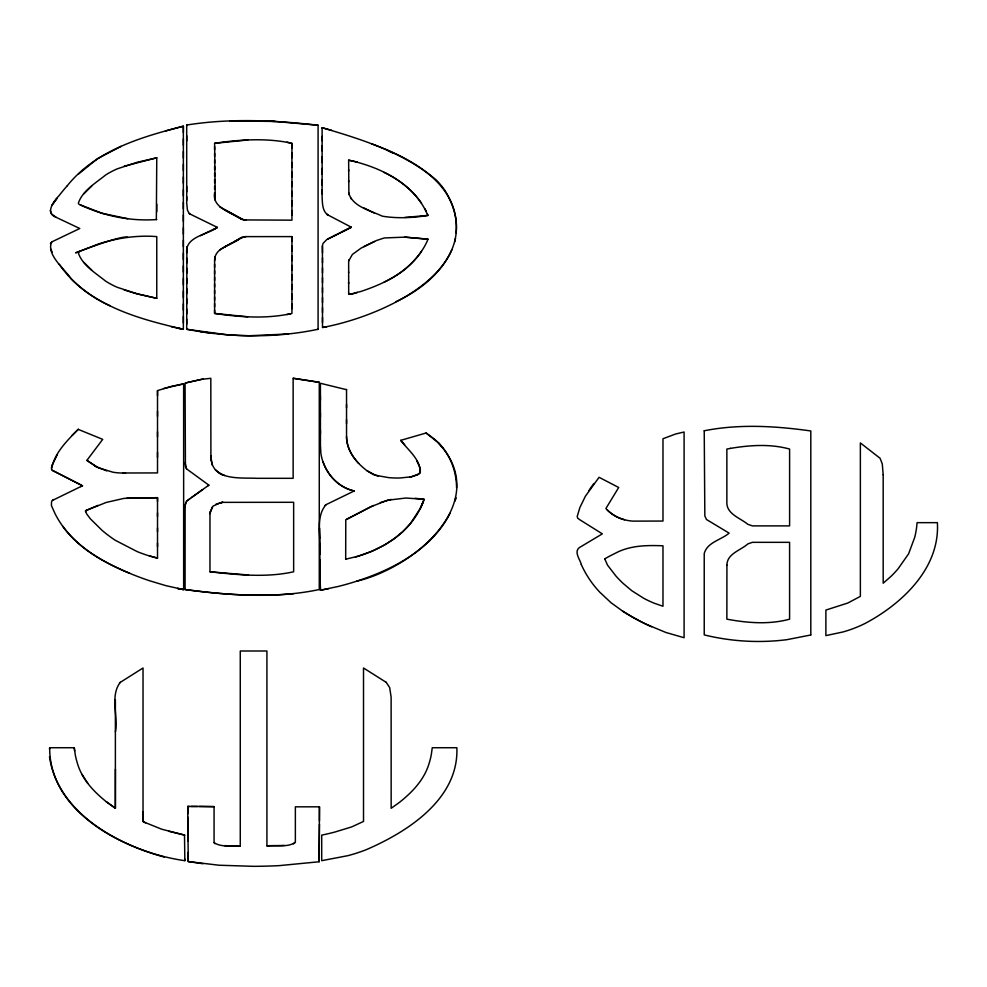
<?xml version="1.0" encoding="UTF-8"?>
<svg xmlns="http://www.w3.org/2000/svg" width="987" height="987" viewBox="0 0 987 987"><rect width="100%" height="100%" fill="white"/><g stroke="black" fill="none" stroke-linecap="round" stroke-linejoin="round"><path stroke-width="1.48" d="M115.417 769.132L115.38 808.267L106.214 801.666A126.669 126.669 0 0 1 99.65 796.053C89.496 786.96 80.774 775.782 77.146 762.42A77.985 77.985 0 0 1 75.283 754.907L74.272 747.727L49.683 747.727C49.214 813.683 127.928 852.694 184.84 860.676L184.84 859.085M143.029 811.845L143.029 821.431L144.25 822.159L161.745 829.228L184.816 835.125M156.773 211.823L156.773 204.112M157.513 546.81L157.513 543.023M157.513 531.685L157.513 527.909M157.513 516.571L157.513 512.796M157.513 501.458L157.513 497.682L123.918 498.386L106.189 502.457L85.548 510.711L86.622 513.857L90.434 518.891L101.982 530.278A132.937 132.937 0 0 0 115.245 540.271L137.316 551.671A151.147 151.147 0 0 0 149.358 555.928L157.513 558.136L157.513 497.682L126.768 498.151M157.513 457.487L157.513 452.342M157.513 436.908L157.513 431.763M157.513 416.329L157.513 411.184M157.513 395.75L157.513 390.605L171.158 386.386L183.631 383.894L183.656 589.609L166.026 585.698L149.74 580.812A293.484 293.484 0 0 1 129.803 573.348C103.166 562.343 76.443 547.329 60.256 522.666A90.631 90.631 0 0 1 55.075 513.733L51.423 505.603L51.558 501.667A3.997 3.997 0 0 1 52.484 500.397L82.501 485.74L52.41 470.404A2.208 2.208 0 0 1 51.534 469.294C54.026 453.292 67.4 440.35 78.417 429.185M183.36 322.922L183.36 316.568M183.36 310.226L183.36 303.873M183.36 297.531L183.36 291.19M183.36 284.836L183.36 278.494M183.36 272.153L183.36 265.799M183.36 259.458L183.36 253.104M183.36 246.762L183.36 240.421M183.36 234.067L183.36 227.726M183.36 221.384L183.36 215.03M183.36 208.689L183.36 202.347M183.36 195.994L183.36 189.652M183.36 183.298L183.36 176.957M183.36 170.615L183.36 164.261M183.36 157.92L183.36 151.579M183.36 145.225L183.36 138.883M183.36 132.529L183.36 126.188C141.153 137.07 95.764 150.246 67.313 185.704M186.703 324.18L186.703 319.085M186.703 314.002L186.703 308.919M186.703 303.836L186.703 298.74M186.703 293.657L186.703 288.574M186.703 283.479L186.703 278.396M186.703 273.313L186.703 268.23M186.703 263.134L186.703 258.051M186.703 252.968C184.988 236.485 207.122 234.955 217.374 227.405L189.467 213.76L187.456 210.206L186.703 203.001L186.703 125.041C230.144 118.07 274.546 120.278 318.085 125.238L318.085 329.263C274.929 338.356 229.922 337.554 186.703 329.263L186.888 246.849L186.703 247.811M186.703 200.398L186.703 196.635M186.703 191.91L186.703 186.395M186.703 141.005L186.703 135.75M186.703 125.805L186.839 125.016M214.611 310.14L214.611 313.434C240.125 317.246 266.552 319.085 291.93 313.447L291.955 236.609L245.467 236.621L240.483 238.163C232.747 245.023 214.241 246.997 214.611 260.765L214.611 313.434L247.774 316.79M214.611 306.858L214.611 303.564M214.611 300.27L214.611 296.976M214.611 293.682L214.611 290.388M214.611 287.094L214.611 283.812M214.611 280.518L214.611 277.224M214.611 273.93L214.611 270.635M214.611 267.341L214.611 264.047M214.611 192.712C212.23 205.703 226.122 210.712 235.264 215.684M214.611 189.418L214.611 186.136M214.611 182.842L214.611 179.548M214.611 176.254L214.611 172.959M214.611 169.665L214.611 166.371M214.611 163.089L214.611 159.795M214.611 156.501L214.611 153.207M214.611 149.913L214.611 146.619M291.955 308.635L291.955 303.836M291.955 299.036L291.955 294.225M291.955 289.425L291.955 284.626M291.955 279.827L291.955 275.028M291.955 270.216L291.955 265.417M291.955 260.617L291.955 255.818M291.955 251.019L291.955 246.207M291.955 241.408L291.955 236.609M291.955 215.363L291.955 210.552M291.955 205.752L291.955 200.953M291.955 196.154L291.955 191.355M291.955 186.543L291.955 181.744M291.955 176.944L291.955 172.145M291.955 167.334L291.955 162.534M291.955 157.735L291.955 152.936M291.955 148.136L291.93 143.325L291.955 220.163L243.727 219.916L219.743 206.838M199.078 806.391L214.068 806.626L214.068 842.602C221.15 847.574 231.809 845.378 240.273 846.254L240.273 651.001L266.922 651.001L266.922 845.871C275.99 844.823 287.883 847.895 295.36 842.232L295.36 806.823L319.467 806.823L319.455 820.814M320.405 446.84C320.343 466.641 334.346 486.751 354.234 490.946L326.117 504.628C314.446 517.768 321.996 538.68 319.8 554.398M320.405 434.12L320.405 429.888M320.405 417.168L320.405 412.936M320.405 400.228L320.405 395.984M322.12 193.995L322.12 189.874M322.12 185.112L322.12 179.868M322.12 174.267L322.12 168.432M322.12 162.522L322.12 156.662M322.12 150.986L322.12 145.62M322.12 140.709L322.12 136.391M322.12 128.335L322.12 127.718C361.97 139.438 403.856 152.491 436.044 179.831A71.039 71.039 0 0 1 441.337 185.667A67.375 67.375 0 0 1 445.63 191.626C491.255 269.044 381.29 316.827 322.502 327.474L322.428 245.911A7.551 7.551 0 0 1 323.23 243.209L326.796 239.557L336.456 234.733M322.502 322.502L322.502 317.53M322.502 312.546L322.502 307.574M322.502 302.602L322.502 297.63M322.502 292.658L322.502 287.673M322.502 282.701L322.502 277.729M322.502 272.757L322.502 267.773M322.502 262.801L322.502 257.829M322.502 252.857L322.428 245.911M346.536 423.719L346.536 419.561M346.536 407.927L346.536 404.448M346.536 389.692L320.405 383.277L320.442 451.441M427.84 239.545C422.892 252.154 411.135 265.676 398.773 273.794C386.805 281.838 373.32 287.39 359.663 291.856C357.035 291.486 349.176 296.816 348.645 293.04M348.645 283.528L348.645 282.171M348.645 272.659L348.645 271.943M348.645 192.724C352.408 206.826 370.73 210.613 382.302 216.165C397.243 218.658 412.924 217.868 427.815 215.474C415.021 183.878 380.427 166.976 348.645 160.178L348.88 194.661M348.645 181.916L348.645 180.559M348.645 171.047L348.645 169.69M319.467 806.823L319.122 861.762L279.494 865.611A530.414 530.414 0 0 1 253.437 866.327L219.052 865.229L188.258 861.565L188.147 852.497M319.455 824.293L319.122 861.762M345.684 559.173L345.771 519.816L370.199 506.997L387.546 500.212L405.867 498.028L424.114 499.286L420.339 508.342L410.321 523.715L402.856 531.598L394.837 538.26L384.881 544.787L371.877 551.264L357.787 556.31L345.734 559.173L346.375 559.061M165.471 130.975L183.36 126.188L183.36 329.263C143.497 320.022 100.711 308.684 71.089 278.716C64.648 268.982 45.809 254.461 51.743 241.926L79.762 228.503L56.025 217.263C44.6 213.044 53.94 201.077 58.961 195.747A208.713 208.713 0 0 1 67.313 185.704M115.43 731.799C118.403 716.352 109.717 695.897 120.266 682.375L143.029 668.002L143.029 821.431L145.558 822.874M346.536 389.421L346.536 436.476C346.499 447.839 352.927 458.128 360.995 465.679A66.166 66.166 0 0 0 367.09 470.787L375.553 475.278L388.681 477.634A99.724 99.724 0 0 0 399.809 478.004L411.567 476.807L419.302 473.735A3.405 3.405 0 0 0 420.117 472.748C420.968 459.683 407.865 450.01 400.722 440.35L426.125 432.997L434.194 438.944A66.511 66.511 0 0 1 438.29 442.731C493.549 502.161 413.183 568.142 356.875 581.133A286.995 286.995 0 0 1 338.171 586.475L320.405 590.226L320.331 586.784M348.682 294.397L348.658 261.049L352.347 254.486L361.267 248.008L376.59 240.483L384.264 237.953L404.892 237.139L427.914 239.175L404.892 237.139M293.287 378.292L319.27 382.314L319.27 589.535C275.151 598.875 229.416 595.334 185.075 589.535L185.124 505.48L186.37 501.482L189.923 498.657M456.08 232.969C460.645 183.952 410.555 157.994 371.42 143.794M214.611 260.765L215.252 256.497M209.972 513.647L210.021 513.178A17.741 17.741 0 0 1 210.243 511.957L213.044 506.097L220.385 502.815A36.309 36.309 0 0 1 222.457 502.358L293.645 502.297L293.645 571.781C266.182 577.864 237.633 574.829 209.972 571.781L209.972 513.647L212.156 507.182M49.498 749.269L49.683 747.727M51.373 467.912L52.311 464.865M455.908 497.51L455.476 499.434M455.488 238.311L454.723 241.889M348.658 261.049L348.88 259.914M454.995 501.162L455.747 498.349M185.84 502.42L185.124 505.48A13.806 13.806 0 0 0 185.062 506.837L185.075 507.034M295.36 842.232L293.46 843.922M52.41 464.692L57.419 454.365M451.972 249.588C441.263 273.572 419.413 290.746 396.071 301.615M449.973 513.425C431.652 549.241 393.69 569.178 356.875 581.133M50.436 243.518L51.78 241.901M581.281 564.552A100.02 100.02 0 0 0 599.738 592.138L611.015 602.712L622.452 610.99A217.461 217.461 0 0 0 646.226 624.277L665.843 632.457L684.09 637.725L684.09 432.01L675.737 433.972L662.98 438.734L662.98 521.05L633.247 521.124A42.207 42.207 0 0 1 624.537 519.767L621.958 519.002A37.975 37.975 0 0 1 607.153 509.86L605.907 508.502L618.689 487.492L599.072 477.301L585.439 496.165L579.875 507.552L577.198 516.509L577.74 518.212L579.64 519.643L602.341 533.856L579.209 547.686C573.768 551.98 580.122 559.666 581.343 564.527M53.434 203.223L56.938 198.387L53.101 203.68M421.498 251.34C412.258 264.861 398.871 275.176 384.153 282.134M157.513 390.605L157.513 472.921L120.722 473.007A64.192 64.192 0 0 1 112.974 472.218L98.416 467.863L86.881 460.374L102.71 439.363L78.22 429.37M52.077 204.988L52.866 203.964M156.341 219.583L156.773 157.797L137.292 162.263L117.256 168.839A79.194 79.194 0 0 0 105.572 175.044C95.776 182.977 82.489 190.775 78.368 203.112A2.122 2.122 0 0 0 79.12 204.321C103.092 215.882 130.148 221.458 156.748 219.546M72.051 435.403L77.603 429.925M83.944 193.723L91.729 186.025M78.701 173.897L97.651 158.574L121.006 146.372M325.105 505.344L326.117 504.628M52.484 500.397L53.853 499.558M119.538 682.93L120.328 682.35M187.098 500.73L202.557 489.638M191.429 497.584L208.862 485.148L186.592 468.899L185.42 466.481L185.062 383.067L201.089 379.415L210.823 378.305L210.897 457.141A55.803 55.803 0 0 0 211.206 460.102C214.13 481.125 241.84 477.474 256.83 478.313L293.139 478.313L293.139 378.28M208.023 485.752L208.862 485.148M79.454 251.586L79.12 251.808A2.122 2.122 0 0 0 78.368 253.03C82.489 265.355 95.776 273.152 105.572 281.098A79.194 79.194 0 0 0 117.256 287.303L137.292 293.879L156.773 298.333L156.773 236.596C137.119 235.079 117.231 237.966 98.515 243.962C35.051 268.97 123.042 232.772 127.829 237.411M214.142 229.218L217.374 227.405L200.46 235.696M228.552 244.85L241.951 237.386L246.121 236.609M427.914 215.4L404.892 217.436M219.743 249.921L226.825 245.837M346.486 519.384L373.481 505.504M225.135 246.787L232.031 242.888M233.697 241.963L235.264 241.075M236.707 240.273L240.483 238.163M327.992 238.916L351.347 227.22L327.931 214.969C322.342 211.267 322.428 203.322 322.12 197.363L322.12 127.718L331.644 130.296M342.255 231.822L351.347 227.22L334.544 235.696M363.981 246.602L374.529 241.433M80.7 486.603L82.489 485.74M215.672 504.394L220.385 502.815A33.854 33.854 0 0 1 222.692 502.309M97.947 505.381L85.635 510.649L85.511 511.673M380.316 502.556L391.271 499.397M124.078 166.248L156.773 157.797M810.796 634.986L786.775 639.699A227.269 227.269 0 0 1 704.237 634.9L704.224 553.608C707.062 542.245 721.263 539.926 729.109 533.128L706.458 519.483L704.841 515.93L704.224 430.764M163.546 388.594L183.237 383.931M355.456 556.976C373.53 551.943 390.815 543.195 404.411 530.118A84.277 84.277 0 0 0 410.321 523.715A79.787 79.787 0 0 0 415.687 516.472A77.702 77.702 0 0 0 420.339 508.342A78.491 78.491 0 0 0 423.275 501.643M185.827 382.87L203.223 379.045M357.331 292.547L349.188 294.348M704.249 430.764C739.337 423.805 775.597 426.002 810.808 430.961L810.808 634.986M317.419 329.424L318.085 329.263M220.385 502.815L222.766 502.297M286.896 314.557L290.671 313.767M410.061 477.079L417.661 474.809L420.302 472.354L420.302 468.381L416.625 460.473M328.757 588.647L320.405 590.226L319.862 559.53M326.635 326.857L322.502 327.474M215.252 200.275L214.611 143.325C239.878 139.414 267.736 137.835 291.955 143.325M214.611 143.325L247.774 139.981M288.475 333.976L249.859 335.728A350.027 350.027 0 0 1 226.22 334.679L186.703 329.263M293.62 593.656C257.447 597.024 220.977 594.507 185.075 589.535M284.33 845.415L266.922 845.871M229.872 120.932L274.867 121.438L318.085 125.238M122.721 473.057L125.559 472.995M191.108 806.428L197.511 806.404M189.442 806.441L187.74 806.441L187.777 813.781M240.273 846.254L224.654 845.637M214.068 806.626L187.74 806.441L188.023 840.887M262.234 120.92L274.867 121.438M248.539 575.026L209.972 571.781M246.121 220.163L241.951 219.385A8.698 8.698 0 0 1 241.062 218.966M415.182 498.299L423.016 499.114M293.744 378.354L319.27 382.314M202.989 863.736L188.258 861.565L187.801 817.063M200.336 331.669L213.525 333.458M348.645 160.178L357.331 162.028M127.829 218.732L102.043 213.278L80.218 204.852M423.842 499.237L424.126 499.286A78.109 78.109 0 0 1 420.339 508.342M156.773 298.333L137.292 293.879A273.128 273.128 0 0 1 124.078 289.882M183.656 589.609L177.561 588.462L183.249 589.535M177.87 328.215L183.335 329.263L171.356 326.759M184.507 835.064L184.84 860.676M286.896 142.214L290.671 143.004M189.936 213.982L189.22 213.562M183.557 834.866L168.617 831.239M164.286 857.061C115.084 843.651 57.678 811.77 49.486 756.745M157.513 558.136L149.358 555.928M378.453 476.055L373.012 474.377L367.09 470.787M354.234 490.946C339.454 487.775 327.82 475.882 323.057 461.793M426.803 238.755L427.63 239.014M106.756 470.873L95.048 466.148M215.425 469.837L220.878 474.081L224.629 475.512M129.803 573.348C104.449 562.8 79.12 548.858 62.674 526.182M222.544 474.846L219.287 473.094M388.212 150.875L392.493 152.849M110.1 305.748C89.854 296.816 71.841 282.566 59.294 264.257M374.529 213.155L363.981 207.973M386.213 682.35L389.655 687.557L391.123 697.118L391.16 808.267L398.403 803.171A126.595 126.595 0 0 0 406.891 796.053C417.032 786.947 425.73 775.757 429.394 762.42A77.985 77.985 0 0 0 431.257 754.907L432.269 747.727L456.858 747.727C458.93 798.964 407.693 831.856 366.004 849.795A170.936 170.936 0 0 1 347.905 855.667L321.7 860.676L321.7 835.138L324.489 834.546A272.4 272.4 0 0 0 334.679 832.103L351.717 826.896L363.512 821.431L363.512 668.002L386.299 682.399M241.951 219.385L225.135 209.972M81.304 485.148L52.41 470.404M384.153 172.441C398.871 179.412 412.258 189.714 421.498 203.236M56.025 217.263L51.632 214.043L50.251 210.626M240.483 218.596L236.707 216.486M96.726 467.048L86.881 460.374M426.125 432.997L438.29 442.731A63.415 63.415 0 0 1 442.953 447.975C451.849 459.214 456.475 473.501 456.574 487.775M186.531 468.85L185.062 462.595M106.214 801.666L115.38 808.267L115.38 699.845M214.919 843.688L214.068 842.602M91.729 270.117L83.944 262.419M400.722 440.35L404.645 444.705M358.713 463.421C351.767 456.191 346.548 446.716 346.536 436.476M438.29 442.731L442.953 447.975M350.533 197.906L351.335 198.955M87.781 783.394L81.946 774.326M424.879 208.726L426.051 210.959M50.719 248.971L52.163 252.117M427.507 214.179L427.951 215.339M212.316 465.222L210.897 457.141A45.575 45.575 0 0 1 210.823 455.982M74.642 751.107L74.272 747.727M211.206 460.102L210.823 455.895L210.897 457.141M320.22 581.195L319.689 543.849M319.615 528.292L319.652 538.557M209.984 513.437A16.853 16.853 0 0 1 210.243 511.957M241.062 237.805A8.698 8.698 0 0 1 241.951 237.386M588.955 490.49A121.87 121.87 0 0 1 593.915 483.531M651.605 626.77A216.77 216.77 0 0 1 622.452 610.978M624.537 519.754A38.197 38.197 0 0 1 607.153 509.872M883.18 474.784L883.18 583.206L890.743 576.605A112.802 112.802 0 0 0 898.096 568.783L908.583 553.855L914.715 537.36A91.717 91.717 0 0 0 916.565 527.798L917.096 522.654L937.379 522.654C940.117 568.08 902.192 603.797 865.044 623.463A125.016 125.016 0 0 1 842.836 632.001L825.885 635.616L825.885 610.065L847.808 603.032L860.368 596.37L860.368 442.941L880.071 458.252L882.279 463.915L883.18 474.784M726.925 565.218L726.864 619.157C747.455 622.982 769.157 624.771 789.588 619.17L789.6 542.332L752.415 542.332L747.85 543.899C740.892 550.29 726.888 553.608 726.925 565.218M604.772 558.913L607.523 565.132L615.851 575.939A114.936 114.936 0 0 0 623.13 583.416L631.84 590.757L643.82 598.332A107.904 107.904 0 0 0 654.245 603.217L662.98 606.265L662.98 545.811C646.633 545.12 629.546 545.404 614.839 553.51A136.157 136.157 0 0 0 604.895 558.778L604.834 558.827M730.614 448.357L726.864 449.06L726.864 501.729C726.013 513.968 740.361 518.039 747.85 524.319L752.415 525.886L789.6 525.886L789.6 449.06C770.428 443.731 750.046 445.112 730.614 448.357M327.931 214.969L327.018 214.426L327.931 214.969"/></g></svg>
